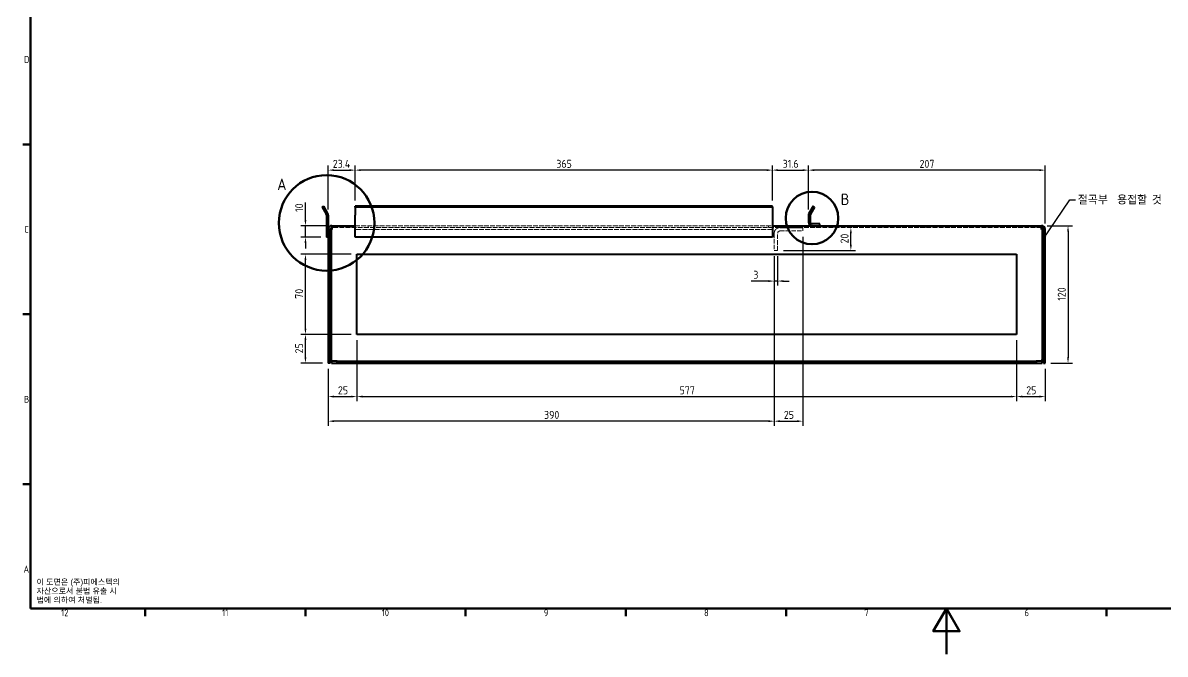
# Model space of a CAD drawing. Header units: millimetres. Extents: x 0 to 1682, y 0 to 1188.
# Drawn here: x 33 to 1032, y 0 to 552 of the extents above; entities that cross this region are included whole.
import ezdxf

# ---------------------------------------------------------------- set-up
doc = ezdxf.new("R2010")
doc.units = ezdxf.units.MM
doc.header["$LTSCALE"] = 2
doc.linetypes.add('DASHED', pattern=[0.2067, 0.1654, -0.0413])
doc.layers.get('0').update_dxf_attribs({"color": 3, "lineweight": 25})
for name, color, linetype, lineweight in [('가려진 것(ISO)', 2, 'DASHED', 18), ('가시적인 것(ISO)', 3, 'Continuous', 40), ('경계(ISO)', 7, 'Continuous', 70), ('기호(ISO)', 5, 'Continuous', 25), ('상세 경계(JIS)', 7, 'Continuous', 50), ('스케치 형상(ISO)', 7, 'Continuous', 25), ('치수(ISO)', 7, 'Continuous', 25)]:
    doc.layers.add(name, color=color, linetype=linetype, lineweight=lineweight)
doc.styles.add('문자 텍스트_M2B', font='isocp.shx')
doc.styles.add('문자 텍스트_PSTEK_POSCO', font='isocp.shx')
doc.styles.add('부품번호텍스트_PSTEK_POSCO', font='isocp.shx')
doc.styles.add('치수 텍스트_PSTEK_POSCO', font='isocp.shx')
doc.dimstyles.new('치수_PSTEK_POSCO', dxfattribs={"dimscale": 2, "dimtxt": 3.5, "dimasz": 2.5, "dimexe": 2, "dimexo": 2.5, "dimgap": 1, "dimtad": 1, "dimrnd": 1e-08, "dimdsep": 46, "dimtxsty": '치수 텍스트_PSTEK_POSCO', "dimcen": 0.09, "dimdle": 10, "dimclrd": 7, "dimclre": 7, "dimclrt": 2, "dimadec": 1, "dimazin": 2, "dimtfac": 1, "dimtmove": 0, "dimatfit": 3, "dimfxl": 0, "dimtolj": 1, "dimlwd": -1, "dimlwe": -1, "dimarcsym": 0})
doc.dimstyles.new('치수_PSTEK_POSCO$7', dxfattribs={"dimscale": 2, "dimtxt": 3.5, "dimasz": 2.5, "dimexe": 2, "dimexo": 2.5, "dimgap": 1, "dimtad": 1, "dimrnd": 1e-08, "dimdsep": 46, "dimtxsty": '치수 텍스트_PSTEK_POSCO', "dimcen": 0.09, "dimdle": 10, "dimclrd": 7, "dimclre": 7, "dimclrt": 2, "dimadec": 1, "dimazin": 2, "dimtfac": 1, "dimtmove": 0, "dimatfit": 3, "dimfxl": 0, "dimtolj": 1, "dimlwd": -1, "dimlwe": -1, "dimarcsym": 0})

# ---------------------------------------------------------------- blocks, each defined once
blk = doc.blocks.new('경계 Default Border')
at = {"layer": '경계(ISO)'}
for p, q in [((20, 222.75), (16.6, 222.75)), ((20, 148.5), (16.6, 148.5)), ((20, 74.25), (16.6, 74.25)), ((70.08, 20), (70.08, 16.6)), ((140.17, 20), (140.17, 16.6)), ((210.25, 20), (210.25, 16.6)), ((280.33, 20), (280.33, 16.6)), ((350.42, 20), (350.42, 16.6)), ((490.58, 20), (490.58, 16.6))]:
    blk.add_line(p, q, dxfattribs=at)
at = {"layer": '경계(ISO)', "flags": 128}
for points in [[(20, 20), (20, 574), (821, 574), (821, 20), (20, 20)], [(420.5, 0), (420.5, 20), (414.73, 10), (426.27, 10), (420.5, 20)]]:
    blk.add_lwpolyline(points, dxfattribs=at)
at = {"layer": '경계(ISO)', "color": 2, "char_height": 3, "attachment_point": 7, "style": '문자 텍스트_M2B'}
for s, insert in [('D', (17.08, 258.35)), ('C', (17.24, 184.1)), ('B', (17.08, 109.85)), ('A', (16.91, 35.62)), ('12', (33.36, 16.57)), ('11', (103.78, 16.6)), ('10', (173.53, 16.57)), ('9', (244.44, 16.57)), ('8', (314.52, 16.57)), ('7', (384.6, 16.59)), ('6', (454.69, 16.57))]:
    blk.add_mtext(s, dxfattribs=dict(at, insert=insert))
blk = doc.blocks.new('2dDetail0')
at = {"layer": '상세 경계(JIS)'}
blk.add_circle((149.45, 188.4), 20.88, dxfattribs=at)
at = {"layer": '상세 경계(JIS)', "insert": (127.85, 202.76), "char_height": 5, "attachment_point": 7, "style": '부품번호텍스트_PSTEK_POSCO'}
blk.add_mtext('A', dxfattribs=at)
blk = doc.blocks.new('2dDetail1')
at = {"layer": '상세 경계(JIS)'}
blk.add_circle((361.71, 190.54), 11.48, dxfattribs=at)
at = {"layer": '상세 경계(JIS)', "insert": (374.27, 196.23), "char_height": 5, "attachment_point": 7, "style": '부품번호텍스트_PSTEK_POSCO'}
blk.add_mtext('B', dxfattribs=at)
blk = doc.blocks.new('*D51')
at = {"layer": 'Defpoints', "color": 0, "transparency": 16777216}
for p in [(325.38, 279.4), (300.38, 254.4), (325.38, 225.06)]:
    blk.add_point(p, dxfattribs=at)
at = {"layer": '치수(ISO)', "color": 7, "transparency": 16777216}
for p, q in [((325.38, 274.4), (325.38, 221.06)), ((300.38, 249.4), (300.38, 221.06)), ((305.38, 225.06), (320.38, 225.06))]:
    blk.add_line(p, q, dxfattribs=at)
for points in [[(305.38, 225.9), (305.38, 224.23), (300.38, 225.06)], [(320.38, 225.9), (320.38, 224.23), (325.38, 225.06)]]:
    blk.add_solid(points, dxfattribs=at)
at = {"layer": '치수(ISO)', "color": 2, "transparency": 16777216, "insert": (308.78, 230.56), "char_height": 7, "attachment_point": 4, "style": '치수 텍스트_PSTEK_POSCO'}
blk.add_mtext('\\A1;25', dxfattribs=at)
blk = doc.blocks.new('*D52')
at = {"layer": 'Defpoints', "color": 0, "transparency": 16777216}
for p in [(325.38, 279.4), (902.38, 279.4), (902.38, 225.06)]:
    blk.add_point(p, dxfattribs=at)
at = {"layer": '치수(ISO)', "color": 7, "transparency": 16777216}
for p, q in [((325.38, 274.4), (325.38, 221.06)), ((902.38, 274.4), (902.38, 221.06)), ((330.38, 225.06), (897.38, 225.06))]:
    blk.add_line(p, q, dxfattribs=at)
for points in [[(330.38, 225.9), (330.38, 224.23), (325.38, 225.06)], [(897.38, 225.9), (897.38, 224.23), (902.38, 225.06)]]:
    blk.add_solid(points, dxfattribs=at)
at = {"layer": '치수(ISO)', "color": 2, "transparency": 16777216, "insert": (607.6, 230.56), "char_height": 7, "attachment_point": 4, "style": '치수 텍스트_PSTEK_POSCO'}
blk.add_mtext('\\A1;577', dxfattribs=at)
blk = doc.blocks.new('*D53')
at = {"layer": 'Defpoints', "color": 0, "transparency": 16777216}
for p in [(902.38, 279.4), (927.38, 254.4), (927.38, 225.06)]:
    blk.add_point(p, dxfattribs=at)
at = {"layer": '치수(ISO)', "color": 7, "transparency": 16777216}
for p, q in [((902.38, 274.4), (902.38, 221.06)), ((927.38, 249.4), (927.38, 221.06)), ((907.38, 225.06), (922.38, 225.06))]:
    blk.add_line(p, q, dxfattribs=at)
for points in [[(907.38, 225.9), (907.38, 224.23), (902.38, 225.06)], [(922.38, 225.9), (922.38, 224.23), (927.38, 225.06)]]:
    blk.add_solid(points, dxfattribs=at)
at = {"layer": '치수(ISO)', "color": 2, "transparency": 16777216, "insert": (910.82, 230.56), "char_height": 7, "attachment_point": 4, "style": '치수 텍스트_PSTEK_POSCO'}
blk.add_mtext('\\A1;25', dxfattribs=at)
blk = doc.blocks.new('*D54')
at = {"layer": 'Defpoints', "color": 0, "transparency": 16777216}
for p in [(280.38, 279.4), (325.38, 279.4), (300.38, 254.4)]:
    blk.add_point(p, dxfattribs=at)
at = {"layer": '치수(ISO)', "color": 7, "transparency": 16777216}
for p, q in [((320.38, 279.4), (276.38, 279.4)), ((280.38, 259.4), (280.38, 274.4)), ((295.38, 254.4), (276.38, 254.4))]:
    blk.add_line(p, q, dxfattribs=at)
for points in [[(279.55, 274.4), (281.21, 274.4), (280.38, 279.4)], [(279.55, 259.4), (281.21, 259.4), (280.38, 254.4)]]:
    blk.add_solid(points, dxfattribs=at)
at = {"layer": '치수(ISO)', "color": 2, "transparency": 16777216, "insert": (274.88, 262.81), "char_height": 7, "attachment_point": 4, "rotation": 90, "style": '치수 텍스트_PSTEK_POSCO'}
blk.add_mtext('\\A1;25', dxfattribs=at)
blk = doc.blocks.new('*D55')
at = {"layer": 'Defpoints', "color": 0, "transparency": 16777216}
for p in [(280.38, 349.4), (325.38, 349.4), (325.38, 279.4)]:
    blk.add_point(p, dxfattribs=at)
at = {"layer": '치수(ISO)', "color": 7, "transparency": 16777216}
for p, q in [((320.38, 349.4), (276.38, 349.4)), ((280.38, 284.4), (280.38, 344.4)), ((320.38, 279.4), (276.38, 279.4))]:
    blk.add_line(p, q, dxfattribs=at)
for points in [[(279.55, 344.4), (281.21, 344.4), (280.38, 349.4)], [(279.55, 284.4), (281.21, 284.4), (280.38, 279.4)]]:
    blk.add_solid(points, dxfattribs=at)
at = {"layer": '치수(ISO)', "color": 2, "transparency": 16777216, "insert": (274.88, 310.54), "char_height": 7, "attachment_point": 4, "rotation": 90, "style": '치수 텍스트_PSTEK_POSCO'}
blk.add_mtext('\\A1;70', dxfattribs=at)
blk = doc.blocks.new('*D56')
at = {"layer": 'Defpoints', "color": 0, "transparency": 16777216}
for p in [(303.58, 374.4), (280.38, 364.4), (298.78, 364.4)]:
    blk.add_point(p, dxfattribs=at)
at = {"layer": '치수(ISO)', "color": 7, "transparency": 16777216}
for p, q in [((280.38, 379.4), (280.38, 394.7)), ((298.58, 374.4), (276.38, 374.4)), ((280.38, 364.4), (280.38, 374.4)), ((293.78, 364.4), (276.38, 364.4)), ((280.38, 359.4), (280.38, 354.4))]:
    blk.add_line(p, q, dxfattribs=at)
for points in [[(279.55, 379.4), (281.21, 379.4), (280.38, 374.4)], [(279.55, 359.4), (281.21, 359.4), (280.38, 364.4)]]:
    blk.add_solid(points, dxfattribs=at)
at = {"layer": '치수(ISO)', "color": 2, "transparency": 16777216, "insert": (274.88, 386.4), "char_height": 7, "attachment_point": 4, "rotation": 90, "style": '치수 텍스트_PSTEK_POSCO'}
blk.add_mtext('\\A1;10', dxfattribs=at)
blk = doc.blocks.new('*D57')
at = {"layer": 'Defpoints', "color": 0, "transparency": 16777216}
for p in [(323.78, 422.96), (323.78, 391.32), (300.38, 383.54)]:
    blk.add_point(p, dxfattribs=at)
at = {"layer": '치수(ISO)', "color": 7, "transparency": 16777216}
for p, q in [((300.38, 388.54), (300.38, 426.96)), ((305.38, 422.96), (318.78, 422.96)), ((323.78, 396.32), (323.78, 426.96))]:
    blk.add_line(p, q, dxfattribs=at)
for points in [[(305.38, 423.79), (305.38, 422.12), (300.38, 422.96)], [(318.78, 423.79), (318.78, 422.12), (323.78, 422.96)]]:
    blk.add_solid(points, dxfattribs=at)
at = {"layer": '치수(ISO)', "color": 2, "transparency": 16777216, "insert": (304.29, 428.46), "char_height": 7, "attachment_point": 4, "style": '치수 텍스트_PSTEK_POSCO'}
blk.add_mtext('\\A1;23.4', dxfattribs=at)
blk = doc.blocks.new('*D58')
at = {"layer": 'Defpoints', "color": 0, "transparency": 16777216}
for p in [(323.78, 422.96), (323.78, 391.32), (688.78, 391.32)]:
    blk.add_point(p, dxfattribs=at)
at = {"layer": '치수(ISO)', "color": 7, "transparency": 16777216}
for p, q in [((323.78, 396.32), (323.78, 426.96)), ((683.78, 422.96), (328.78, 422.96)), ((688.78, 396.32), (688.78, 426.96))]:
    blk.add_line(p, q, dxfattribs=at)
for points in [[(328.78, 423.79), (328.78, 422.12), (323.78, 422.96)], [(683.78, 423.79), (683.78, 422.12), (688.78, 422.96)]]:
    blk.add_solid(points, dxfattribs=at)
at = {"layer": '치수(ISO)', "color": 2, "transparency": 16777216, "insert": (499.84, 428.46), "char_height": 7, "attachment_point": 4, "style": '치수 텍스트_PSTEK_POSCO'}
blk.add_mtext('\\A1;365', dxfattribs=at)
blk = doc.blocks.new('*D59')
at = {"layer": 'Defpoints', "color": 0, "transparency": 16777216}
for p in [(720.38, 422.96), (688.78, 391.32), (720.38, 383.54)]:
    blk.add_point(p, dxfattribs=at)
at = {"layer": '치수(ISO)', "color": 7, "transparency": 16777216}
for p, q in [((688.78, 396.32), (688.78, 426.96)), ((693.78, 422.96), (715.38, 422.96)), ((720.38, 388.54), (720.38, 426.96))]:
    blk.add_line(p, q, dxfattribs=at)
for points in [[(693.78, 423.79), (693.78, 422.12), (688.78, 422.96)], [(715.38, 423.79), (715.38, 422.12), (720.38, 422.96)]]:
    blk.add_solid(points, dxfattribs=at)
at = {"layer": '치수(ISO)', "color": 2, "transparency": 16777216, "insert": (697.76, 428.46), "char_height": 7, "attachment_point": 4, "style": '치수 텍스트_PSTEK_POSCO'}
blk.add_mtext('\\A1;31.6', dxfattribs=at)
blk = doc.blocks.new('*D71')
at = {"layer": 'Defpoints', "color": 0, "transparency": 16777216}
for p in [(720.38, 422.96), (720.38, 383.54), (927.38, 371.2)]:
    blk.add_point(p, dxfattribs=at)
at = {"layer": '치수(ISO)', "color": 7, "transparency": 16777216}
for p, q in [((720.38, 388.54), (720.38, 426.96)), ((922.38, 422.96), (725.38, 422.96)), ((927.38, 376.2), (927.38, 426.96))]:
    blk.add_line(p, q, dxfattribs=at)
for points in [[(725.38, 423.79), (725.38, 422.12), (720.38, 422.96)], [(922.38, 423.79), (922.38, 422.12), (927.38, 422.96)]]:
    blk.add_solid(points, dxfattribs=at)
at = {"layer": '치수(ISO)', "color": 2, "transparency": 16777216, "insert": (817.49, 428.46), "char_height": 7, "attachment_point": 4, "style": '치수 텍스트_PSTEK_POSCO'}
blk.add_mtext('\\A1;207', dxfattribs=at)
blk = doc.blocks.new('*D77')
at = {"layer": 'Defpoints', "color": 0, "transparency": 16777216}
for p in [(924.18, 374.4), (927.38, 254.4), (947.38, 254.4)]:
    blk.add_point(p, dxfattribs=at)
at = {"layer": '치수(ISO)', "color": 7, "transparency": 16777216}
for p, q in [((929.18, 374.4), (951.38, 374.4)), ((947.38, 369.4), (947.38, 259.4)), ((932.38, 254.4), (951.38, 254.4))]:
    blk.add_line(p, q, dxfattribs=at)
for points in [[(946.55, 369.4), (948.21, 369.4), (947.38, 374.4)], [(946.55, 259.4), (948.21, 259.4), (947.38, 254.4)]]:
    blk.add_solid(points, dxfattribs=at)
at = {"layer": '치수(ISO)', "color": 2, "transparency": 16777216, "insert": (941.88, 308.79), "char_height": 7, "attachment_point": 4, "rotation": 90, "style": '치수 텍스트_PSTEK_POSCO'}
blk.add_mtext('\\A1;120', dxfattribs=at)
blk = doc.blocks.new('*D78')
at = {"layer": 'Defpoints', "color": 0, "transparency": 16777216}
for p in [(690.38, 352.8), (300.38, 254.4), (300.38, 203.58)]:
    blk.add_point(p, dxfattribs=at)
at = {"layer": '치수(ISO)', "color": 7, "transparency": 16777216}
for p, q in [((690.38, 347.8), (690.38, 199.58)), ((300.38, 249.4), (300.38, 199.58)), ((685.38, 203.58), (305.38, 203.58))]:
    blk.add_line(p, q, dxfattribs=at)
for points in [[(305.38, 204.41), (305.38, 202.74), (300.38, 203.58)], [(685.38, 204.41), (685.38, 202.74), (690.38, 203.58)]]:
    blk.add_solid(points, dxfattribs=at)
at = {"layer": '치수(ISO)', "color": 2, "transparency": 16777216, "insert": (489.07, 209.08), "char_height": 7, "attachment_point": 4, "style": '치수 텍스트_PSTEK_POSCO'}
blk.add_mtext('\\A1;390', dxfattribs=at)
blk = doc.blocks.new('*D79')
at = {"layer": 'Defpoints', "color": 0, "transparency": 16777216}
for p in [(715.38, 369.8), (690.38, 352.8), (715.38, 203.58)]:
    blk.add_point(p, dxfattribs=at)
at = {"layer": '치수(ISO)', "color": 7, "transparency": 16777216}
for p, q in [((715.38, 364.8), (715.38, 199.58)), ((690.38, 347.8), (690.38, 199.58)), ((695.38, 203.58), (710.38, 203.58))]:
    blk.add_line(p, q, dxfattribs=at)
for points in [[(695.38, 204.41), (695.38, 202.74), (690.38, 203.58)], [(710.38, 204.41), (710.38, 202.74), (715.38, 203.58)]]:
    blk.add_solid(points, dxfattribs=at)
at = {"layer": '치수(ISO)', "color": 2, "transparency": 16777216, "insert": (698.8, 209.08), "char_height": 7, "attachment_point": 4, "style": '치수 텍스트_PSTEK_POSCO'}
blk.add_mtext('\\A1;25', dxfattribs=at)
blk = doc.blocks.new('*D80')
at = {"layer": 'Defpoints', "color": 0, "transparency": 16777216}
for p in [(757.43, 372.8), (757.43, 372.8), (693.38, 352.8)]:
    blk.add_point(p, dxfattribs=at)
at = {"layer": '치수(ISO)', "color": 7, "transparency": 16777216}
for p, q in [((757.43, 357.8), (757.43, 367.8)), ((698.38, 352.8), (761.43, 352.8))]:
    blk.add_line(p, q, dxfattribs=at)
for points in [[(756.6, 367.8), (758.26, 367.8), (757.43, 372.8)], [(756.6, 357.8), (758.26, 357.8), (757.43, 352.8)]]:
    blk.add_solid(points, dxfattribs=at)
at = {"layer": '치수(ISO)', "color": 2, "transparency": 16777216, "insert": (751.93, 358.85), "char_height": 7, "attachment_point": 4, "rotation": 90, "style": '치수 텍스트_PSTEK_POSCO'}
blk.add_mtext('\\A1;20', dxfattribs=at)
blk = doc.blocks.new('*D81')
at = {"layer": 'Defpoints', "color": 0, "transparency": 16777216}
for p in [(690.38, 352.8), (693.38, 352.8), (693.38, 326.01)]:
    blk.add_point(p, dxfattribs=at)
at = {"layer": '치수(ISO)', "color": 7, "transparency": 16777216}
for p, q in [((690.38, 347.8), (690.38, 322.01)), ((693.38, 347.8), (693.38, 322.01)), ((685.38, 326.01), (670.1, 326.01)), ((693.38, 326.01), (690.38, 326.01)), ((698.38, 326.01), (703.38, 326.01))]:
    blk.add_line(p, q, dxfattribs=at)
for points in [[(685.38, 326.84), (685.38, 325.18), (690.38, 326.01)], [(698.38, 326.84), (698.38, 325.18), (693.38, 326.01)]]:
    blk.add_solid(points, dxfattribs=at)
at = {"layer": '치수(ISO)', "color": 2, "transparency": 16777216, "insert": (672.1, 331.51), "char_height": 7, "attachment_point": 4, "style": '치수 텍스트_PSTEK_POSCO'}
blk.add_mtext('\\A1;3', dxfattribs=at)

msp = doc.modelspace()

# ---------------------------------------------------------------- linework, layer by layer
at = {"layer": '가려진 것(ISO)', "ltscale": 12.982882}
msp.add_line((695.381, 372.796), (303.581, 372.796), dxfattribs=at)
at = {"layer": '가려진 것(ISO)', "ltscale": 12.984149}
for p, q in [((323.781, 374.396), (688.781, 374.396)), ((688.781, 371.196), (323.781, 371.196))]:
    msp.add_line(p, q, dxfattribs=at)
at = {"layer": '가려진 것(ISO)', "ltscale": 1.523657}
for p, q in [((335.381, 374.396), (335.381, 372.796)), ((685.381, 374.396), (685.381, 372.796)), ((745.881, 374.396), (745.881, 372.796)), ((782.881, 374.396), (782.881, 372.796)), ((822.881, 374.396), (822.881, 372.796)), ((885.881, 374.396), (885.881, 372.796)), ((300.381, 354.396), (301.981, 354.396)), ((925.781, 354.396), (927.381, 354.396)), ((300.381, 274.396), (301.981, 274.396)), ((925.781, 274.396), (927.381, 274.396)), ((357.381, 254.396), (357.381, 255.996)), ((370.381, 254.396), (370.381, 255.996)), ((857.381, 254.396), (857.381, 255.996)), ((870.381, 254.396), (870.381, 255.996))]:
    msp.add_line(p, q, dxfattribs=at)
at = {"layer": '가려진 것(ISO)', "ltscale": 12.094824}
for p, q in [((695.381, 369.796), (715.381, 369.796)), ((690.381, 367.796), (690.381, 352.796)), ((693.381, 352.796), (693.381, 367.796))]:
    msp.add_line(p, q, dxfattribs=at)
at = {"layer": '가려진 것(ISO)', "ltscale": 2.393412}
msp.add_line((715.381, 372.796), (715.381, 371.196), dxfattribs=at)
at = {"layer": '가려진 것(ISO)', "ltscale": 12.950765}
msp.add_line((924.181, 372.796), (715.381, 372.796), dxfattribs=at)
at = {"layer": '가려진 것(ISO)', "ltscale": 1.333188}
msp.add_line((715.381, 369.796), (715.381, 371.196), dxfattribs=at)
at = {"layer": '가려진 것(ISO)', "ltscale": 2.856945}
msp.add_line((690.381, 352.796), (693.381, 352.796), dxfattribs=at)
at = {"layer": '가려진 것(ISO)', "ltscale": 3.560552}
msp.add_arc((695.381, 367.796), 5, 137.156357, 180, dxfattribs=at)
at = {"layer": '가려진 것(ISO)', "ltscale": 2.991791}
msp.add_arc((695.381, 367.796), 2, 90, 180, dxfattribs=at)
at = {"layer": '가려진 것(ISO)', "ltscale": 4.248657}
msp.add_open_spline([(695.381, 372.796), (694.747, 372.796), (694.069, 372.67), (693.116, 372.267), (692.81, 372.099), (692.232, 371.696), (691.962, 371.463), (691.715, 371.196)], degree=3, knots=[0, 0, 0, 0, 0.21832807, 0.21832807, 0.3274921, 0.3274921, 0.43665613, 0.43665613, 0.43665613, 0.43665613], dxfattribs=at)
at = {"layer": '가시적인 것(ISO)'}
for p, q in [((294.995, 390.524), (296.381, 391.324)), ((294.995, 390.524), (298.566, 384.339)), ((299.952, 385.139), (296.381, 391.324)), ((323.781, 390.524), (323.781, 391.324)), ((688.781, 391.324), (323.781, 391.324)), ((323.781, 390.524), (323.781, 384.339)), ((688.781, 390.524), (323.781, 390.524)), ((688.781, 390.524), (688.781, 391.324)), ((688.781, 390.524), (688.781, 384.339)), ((724.381, 391.324), (720.81, 385.139)), ((725.766, 390.524), (722.195, 384.339)), ((725.766, 390.524), (724.381, 391.324)), ((298.781, 383.539), (298.781, 364.396)), ((300.381, 383.539), (300.381, 371.196)), ((323.781, 384.339), (323.781, 383.539)), ((323.781, 364.396), (323.781, 383.539)), ((688.781, 384.339), (688.781, 383.539)), ((688.781, 383.539), (688.781, 364.396)), ((720.381, 383.539), (720.381, 377.596)), ((721.981, 383.539), (721.981, 377.596)), ((301.981, 371.196), (300.381, 371.196)), ((300.381, 371.196), (300.381, 254.396)), ((301.981, 371.196), (301.981, 254.396)), ((303.112, 371.196), (303.581, 371.196)), ((303.112, 257.596), (303.112, 371.196)), ((303.581, 374.396), (323.781, 374.396)), ((303.581, 374.396), (303.581, 371.196)), ((688.781, 374.396), (924.181, 374.396)), ((730.381, 375.996), (723.581, 375.996)), ((730.381, 374.396), (730.381, 375.996)), ((924.181, 371.196), (924.181, 374.396)), ((924.181, 371.196), (924.649, 371.196)), ((924.649, 371.196), (924.649, 257.596)), ((925.781, 371.196), (925.781, 254.396)), ((925.781, 371.196), (927.381, 371.196)), ((927.381, 254.396), (927.381, 371.196)), ((300.381, 364.396), (298.781, 364.396)), ((688.781, 364.396), (323.781, 364.396)), ((325.381, 349.396), (902.381, 349.396)), ((325.381, 279.396), (325.381, 349.396)), ((902.381, 349.396), (902.381, 279.396)), ((902.381, 279.396), (325.381, 279.396)), ((301.981, 254.396), (300.381, 254.396)), ((303.112, 255.996), (303.112, 257.596)), ((308.112, 255.996), (303.112, 255.996)), ((303.112, 255.996), (303.112, 254.396)), ((303.112, 254.396), (308.112, 254.396)), ((308.112, 254.396), (308.112, 255.996)), ((308.112, 255.996), (919.649, 255.996)), ((308.112, 254.396), (919.649, 254.396)), ((924.649, 255.996), (919.649, 255.996)), ((919.649, 255.996), (919.649, 254.396)), ((919.649, 254.396), (924.649, 254.396)), ((924.649, 255.996), (924.649, 257.596)), ((924.649, 254.396), (924.649, 255.996)), ((925.781, 254.396), (927.381, 254.396))]:
    msp.add_line(p, q, dxfattribs=at)
for centre, radius, start, end in [((297.181, 383.539), 1.6, 0, 30), ((297.181, 383.539), 3.2, 0, 30), ((723.581, 383.539), 3.2, 150, 180), ((723.581, 383.539), 1.6, 150, 180), ((303.581, 371.196), 3.2, 90, 180), ((303.581, 371.196), 1.6, 90, 180), ((723.581, 377.596), 3.2, 180, 270), ((723.581, 377.596), 1.6, 180, 270), ((924.181, 371.196), 3.2, 0, 90), ((924.181, 371.196), 1.6, 0, 90)]:
    msp.add_arc(centre, radius, start, end, dxfattribs=at)
at = {"layer": '스케치 형상(ISO)'}
msp.add_line((695.381, 372.796), (715.381, 372.796), dxfattribs=at)

# ---------------------------------------------------------------- block references
at = {"xscale": 2, "yscale": 2, "zscale": 2}
msp.add_blockref('경계 Default Border', (0, 0), dxfattribs=at)
at = {"layer": '상세 경계(JIS)', "xscale": 2, "yscale": 2, "zscale": 2}
for name in ['2dDetail0', '2dDetail1']:
    msp.add_blockref(name, (0, 0), dxfattribs=at)

# ---------------------------------------------------------------- texts
at = {"layer": '기호(ISO)', "color": 2, "insert": (955.911, 396.896), "char_height": 7, "width": 84.96781, "attachment_point": 4, "style": '치수 텍스트_PSTEK_POSCO'}
msp.add_mtext('{\\fISOCP|b0|i0;\\H7.0000;절곡부  용접할 것}', dxfattribs=at)
at = {"layer": '기호(ISO)', "color": 2, "insert": (45.181, 54.925), "char_height": 5, "width": 78.61221, "attachment_point": 4, "line_spacing_factor": 0.944221, "style": '문자 텍스트_PSTEK_POSCO'}
msp.add_mtext('{\\fArial|b0|i0;\\H5.0000;이 도면은 (주)피에스텍의\\P자산으로서 불법 유출 시 \\P법에 의하여 처벌됨.}', dxfattribs=at)

# ---------------------------------------------------------------- dimensions: what is measured, and where the dimension line sits
at = {"layer": '치수(ISO)', "color": 7}
for base, p1, p2, angle, override, picture, middle in [((323.781, 422.956), (300.381, 383.539), (323.781, 391.324), 180, {"dimdec": 2, "dimtp": 0, "dimtm": 0, "dimtdec": 2, "dimtofl": 0, "dimatfit": 1}, '*D57', (312.081, 422.956)), ((323.781, 422.956), (688.781, 391.324), (323.781, 391.324), 180, {"dimdec": 2, "dimtp": 0, "dimtm": 0, "dimtdec": 2, "dimtofl": 0, "dimatfit": 1}, '*D58', (506.281, 422.956)), ((720.381, 422.956), (688.781, 391.324), (720.381, 383.539), 180, {"dimdec": 2, "dimtp": 0, "dimtm": 0, "dimtdec": 2, "dimtofl": 0, "dimatfit": 1}, '*D59', (704.581, 422.956)), ((280.381, 364.396), (303.581, 374.396), (298.781, 364.396), 270, {"dimdec": 2, "dimtp": 0, "dimtm": 0, "dimtdec": 2, "dimtofl": 1, "dimatfit": 1}, '*D56', (280.381, 389.549)), ((715.381, 203.577), (690.381, 352.796), (715.381, 369.796), 180, {"dimdec": 2, "dimtp": 0, "dimtm": 0, "dimtdec": 2, "dimtofl": 0, "dimatfit": 1}, '*D79', (702.881, 203.577)), ((757.429, 372.796), (693.381, 352.796), (757.429, 372.796), 90, {"dimdec": 2, "dimse2": 1, "dimtp": 0, "dimtm": 0, "dimtdec": 2, "dimtofl": 0, "dimatfit": 1}, '*D80', (757.429, 362.796)), ((947.381, 254.396), (924.181, 374.396), (927.381, 254.396), 270, {"dimdec": 2, "dimtp": 0, "dimtm": 0, "dimtdec": 2, "dimtofl": 0, "dimatfit": 1}, '*D77', (947.381, 314.396)), ((300.381, 203.577), (690.381, 352.796), (300.381, 254.396), 180, {"dimdec": 2, "dimtp": 0, "dimtm": 0, "dimtdec": 2, "dimtofl": 0, "dimatfit": 1}, '*D78', (495.381, 203.577)), ((693.381, 326.01), (690.381, 352.796), (693.381, 352.796), 180, {"dimdec": 2, "dimtp": 0, "dimtm": 0, "dimtdec": 2, "dimtofl": 1, "dimatfit": 1}, '*D81', (673.648, 326.01)), ((280.381, 349.396), (325.381, 279.396), (325.381, 349.396), 90, {"dimdec": 2, "dimtp": 0, "dimtm": 0, "dimtdec": 2, "dimtofl": 0, "dimatfit": 1}, '*D55', (280.381, 314.396)), ((280.381, 279.396), (300.381, 254.396), (325.381, 279.396), 90, {"dimdec": 2, "dimtp": 0, "dimtm": 0, "dimtdec": 2, "dimtofl": 0, "dimatfit": 1}, '*D54', (280.381, 266.896)), ((325.381, 225.064), (300.381, 254.396), (325.381, 279.396), 180, {"dimdec": 2, "dimtp": 0, "dimtm": 0, "dimtdec": 2, "dimtofl": 0, "dimatfit": 1}, '*D51', (312.861, 225.064)), ((902.381, 225.064), (325.381, 279.396), (902.381, 279.396), 180, {"dimdec": 2, "dimtp": 0, "dimtm": 0, "dimtdec": 2, "dimtofl": 0, "dimatfit": 1}, '*D52', (613.901, 225.064)), ((927.381, 225.064), (902.381, 279.396), (927.381, 254.396), 180, {"dimdec": 2, "dimtp": 0, "dimtm": 0, "dimtdec": 2, "dimtofl": 0, "dimatfit": 1}, '*D53', (914.901, 225.064))]:
    dim = msp.add_linear_dim(base=base, p1=p1, p2=p2, angle=angle, dimstyle='치수_PSTEK_POSCO', override=override, dxfattribs=at)
    dim.commit()
    dim.dimension.update_dxf_attribs({"geometry": picture, "text_midpoint": middle, "dimtype": 160})
dim = msp.add_linear_dim(base=(720.381, 422.956), p1=(927.381, 371.196), p2=(720.381, 383.539), dimstyle='치수_PSTEK_POSCO', override={"dimdec": 2, "dimtp": 0, "dimtm": 0, "dimtdec": 2, "dimtofl": 0, "dimatfit": 1}, dxfattribs=at)
dim.commit()
dim.dimension.update_dxf_attribs({"geometry": '*D71', "text_midpoint": (823.881, 422.956), "dimtype": 160})

# ---------------------------------------------------------------- leaders
at = {"layer": '기호(ISO)', "color": 7, "annotation_type": 0, "has_hookline": 1, "hookline_direction": 0, "text_width": 73.8}
msp.add_leader([(925.053, 361.661), (948.911, 396.896), (953.911, 396.896)], dimstyle='치수_PSTEK_POSCO$7', override={"dimtad": 0}, dxfattribs=at)

doc.saveas('drawing.dxf')
